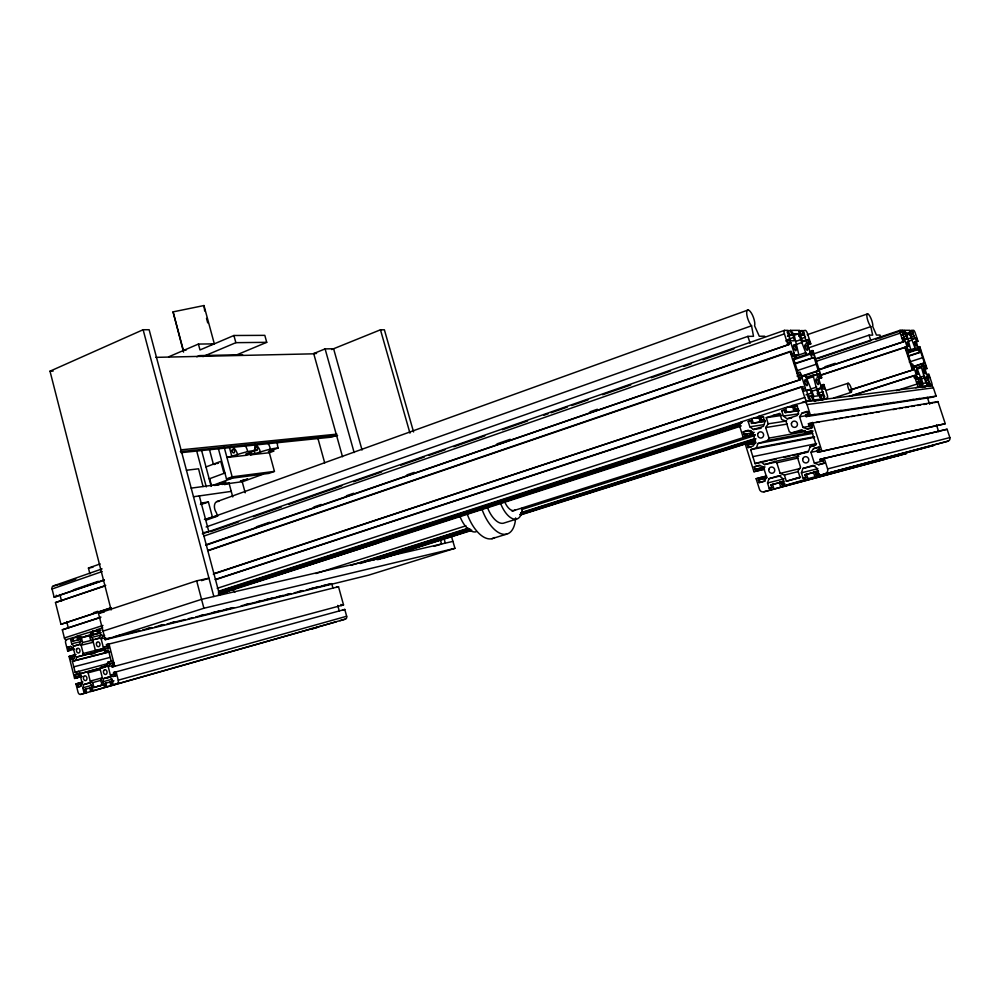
<?xml version="1.0" encoding="UTF-8"?>
<svg xmlns="http://www.w3.org/2000/svg" width="1000" height="1000" viewBox="0 0 1000 1000"><rect width="100%" height="100%" fill="white"/><g stroke="black" fill="none" stroke-linecap="round" stroke-linejoin="round"><path stroke-width="1.5" d="M812.125 357.537L810.188 354.162L806.825 354.312L805.713 352.625L798.512 333.775L793.888 333.812L798.812 354.663L795.312 354.812L795.55 358.35L793.487 358.45L798 372.55L800.05 372.4L802.05 375.85L805.512 375.562L813.95 396.35L818.425 395.812L813.438 376.7L813.45 374.925L816.775 374.663L816.513 371.175L818.425 371.037L814.05 357.438L794.35 363.525M924.488 363.15L923.238 363.25L923.612 366.05L921.438 366.225L921.538 367.638L925.875 383L922.962 383.338L916.312 366.637L914.075 366.812L912.575 364.038L911.263 364.137L907.537 352.837L908.863 352.775L908.5 349.938L910.763 349.837L906.363 333.088L909.362 333.075L915.125 348.25L915.95 349.613L918.138 349.525L919.587 352.25L920.85 352.188L924.488 363.15L914.075 366.525M850.95 389.888L913.312 369.775L911.575 366.287L912.712 366.2L914.163 368.25L916.963 376.712L916.912 378.913L915.788 379.038L915.175 375.438L914.237 375.525L848.913 396.475M213.287 574.138L800.55 379.588L798.25 375.25L800.013 375.112L802.025 377.65L805.413 388.212L805.1 390.988L803.35 391.175L802.812 386.662L801.35 386.8L215.188 579.525M205.85 545.25L789.287 344.387L786.975 340.012L788.775 339.988L790.8 342.587L794.163 353.088L793.825 355.763L792.05 355.838L791.525 351.413L790.037 351.463L207.725 550.525M108.812 663.3L75.163 672.337L72.4 661.35L75.85 660.263L76.638 657.05L105.188 649.463M82.938 681.975L75.963 683.95L78.05 692.225A2.85 2.062 78.7 0 0 80.712 694.388L86.675 692.613L85.8 689.15L84.812 689.45L85.337 691.525L83.837 691.975L82.8 687.825L83.588 684.613L89.562 682.812L91.762 685.138L92.812 689.287L91.312 689.737L90.787 687.663L89.787 687.962L90.662 691.425L345.45 619.087A2.362 1.913 76.8 0 0 346.662 616.263L344.775 609.438L113.562 672.562L113.925 673.95L115.45 673.487L115.988 675.588L112.925 676.513L110.363 675.037L108.225 666.663L109.725 663.95L112.775 663.012L113.312 665.1L111.788 665.575L112.137 666.963L343.525 604.888L338.512 586.712L106.45 644.663L106.812 646.05L108.325 645.575L108.863 647.663L105.825 648.612L103.263 647.163L101.137 638.837L102.638 636.1L104.65 635.462M106.762 686.625L105.875 683.15L104.862 683.45L105.388 685.537L103.875 685.987L102.812 681.812L103.625 678.575L109.7 676.737L111.938 679.075L113 683.263L111.475 683.725L110.938 681.625L109.925 681.925L110.812 685.425L116.925 683.6A2.888 2.125 78.5 0 0 118.263 680.188L116.112 671.787L113.562 672.562M82.575 655.188L83.225 653.487L81.137 645.225L82.6 642.525L81.375 637.7L89.338 635.138L90.562 639.975L93.1 641.4L95.2 649.712L96.562 650.775L102.613 648.875L104.838 651.175L108.375 650.075L111.225 661.225L107.675 662.325L106.862 665.575L100.787 667.438L100.138 669.137L102.263 677.487L100.775 680.175L102 685.05L93.963 687.463L92.737 682.6L90.213 681.125L88.112 672.825L86.762 671.75L80.8 673.575L78.625 671.275L75.163 672.337M767.15 461.037L755.062 463.663L750.662 449.65L756.462 447.825L757.862 443.537L767.887 440.387L811.963 432.3M772.188 487.5L769.188 488.3L767.525 483L768.938 478.713L779.025 475.675L782.675 478.45L784.362 483.775L781.825 484.525L780.987 481.875L779.287 482.375L780.688 486.8L934.013 445.312L807.975 478.688L780.688 486.8M806.125 477.388L803.112 478.175L801.413 472.825L802.85 468.488L813.175 465.375L816.912 468.175L818.625 473.55L816.025 474.325L815.175 471.637L813.438 472.163L814.862 476.637L947.975 441.175A2.963 2.875 26.6 0 0 949.862 437.575L947.1 429.25L819.825 459.45L820.387 461.238L823.413 460.513M767.887 440.387L769.013 438.1L765.675 427.55L768.2 423.837L766.263 417.688L779.725 413.35L781.688 419.525L785.913 421.087L789.287 431.7L791.55 432.938L801.8 429.712L805.512 432.463L811.55 430.575L816.112 444.862L810.062 446.725L808.612 451.087L798.325 454.25L797.175 456.55L800.562 467.225L797.987 470.925L799.975 477.163L786.338 481.238L784.375 475.025L780.15 473.387L776.8 462.788L774.562 461.525L764.5 464.613L760.888 461.875L755.062 463.663M78.438 683.2L78.787 684.587L77.3 685.025L77.825 687.1L80.787 686.2L82.25 683.538L80.162 675.263L77.663 673.8L74.7 674.712L75.225 676.775L81.2 675.113M811.812 428.188L807.25 428.988L802.95 427.4L799.55 416.737L802.138 412.975L807.288 411.325L808.15 414L805.562 414.825L806.137 416.6L932.638 397.163L936.125 396.087L933.388 387.825A2.925 2.888 17.9 0 0 929.7 385.95M824.7 463.225L818.65 464.712L814.325 463.062L810.913 452.35L813.512 448.612L818.7 447.013L819.562 449.7L816.963 450.487L817.537 452.287L945.263 423.713L937.95 401.6L808.413 423.725L808.975 425.5L812.05 424.975M111.137 609.95L50 371.188L143.125 329.725L149.137 329.725L219.625 595.175M214.2 464.5L215.637 463.963M168.6 356.85L198.412 344.062L214.338 343.875L203.962 305.55L173.062 311.875L183.562 352.125M235.7 355.3L266.725 342.325L264.812 335.35L233.9 335.5L200 349.95L198.412 344.062M196.762 356.775L199.525 355.613L242.587 354.675M202.938 356.6L235.863 342.675L266.725 342.325M342.5 456.725L313.7 353.537L325.1 348.9L333.6 348.75L362.05 450.037M331.625 349.55L380.462 329.8L384.387 329.8L413.575 431.962M255.75 450.4C245.763 451.125 236.575 455.213 226.938 457.463L247 455.225L251.675 453.475L245.863 454.113L255.75 450.4A8.275 5.025 69.3 0 1 255.113 444.487M206 466.938L220.775 461.375L224 473.363M278.163 447.975C268.425 448.7 259.475 452.688 250.087 454.888L269.35 452.738L273.962 451.012L268.387 451.625L278.163 447.975A8.1 4.825 69.5 0 1 277.5 442.188M209.188 478.862L224.925 473.013M335.438 435.763L331.775 437.113L181.062 452.663M218.463 448.925L226.5 478.925L232.162 476.838L274.438 471.388L269.125 451.938M212.95 485.337L232.475 478.15M224.662 484.65L229.013 483.05L232.75 496.938M263.3 474.137L242.688 481.662L221.938 484.45M274.438 471.388L268.9 473.4L226.5 478.925M216.887 501.613L748.062 310M207.6 518.875L751.55 325.788A8.95 2.888 70.1 0 1 746.663 313.012A8.95 2.888 70.1 0 1 751.35 313.038A8.95 2.888 70.1 0 1 754.613 325.812L759.287 336.25L764.688 336.2M205.975 520.212L217.587 516.087L216.337 512.6A7.338 4.7 70.7 0 1 214.575 504.7A7.338 4.7 70.7 0 1 218.85 501.425M89.925 573.9L88.438 568.062L100.2 563.925M206.125 526.975L747.9 336.362L753.5 336.312L751.55 325.788M103.938 580.337L54.125 597.125L52.075 588.987A2.8 2.075 72.2 0 1 53.438 585.887L102.075 568.888M202.3 533.85L784.488 330.363L788.075 330.363L789.463 334.712L788.037 332.1L787.15 332.1L790.837 340.825L794.362 340.763L792.463 332.088L791.575 332.088L792.412 334.688L787.987 336.225M210.6 531.663L238.612 521.888M253.35 516.737L281.363 506.962M288.725 504.387L341.788 485.85M353.587 481.737L381.587 471.95M400.75 465.262L424.338 457.025M428.762 455.475L444.975 449.812M453.812 446.725L484.762 435.925M502.463 429.738L527.513 420.988M543.725 415.325L548.15 413.787M551.1 412.75L567.312 407.088M571.737 405.55L587.95 399.888M602.688 394.738L630.7 384.963M651.325 377.75L670.487 371.062M683.763 366.425L691.125 363.85M702.925 359.738L733.875 348.925M59.538 584.7L75.763 579.038M787.487 331.388L790.438 330.363L799.7 330.35L801.075 334.625L799.675 332.062L798.825 332.062L802.425 340.613L805.812 340.55L803.925 332.05L803.075 332.05L803.9 334.6L799.475 336.125M52.075 588.987L102.175 571.538M203.85 536.112L784.412 333.875A3.7 1.137 70.4 0 1 784.488 330.363M799.013 331.375L805.337 330.35A3.562 1.062 70.4 0 1 807.537 333.725L810.8 343.85L807.837 344.862M787.4 336.225L792.412 334.688M793.263 334.825L796.213 333.8M794.087 335.312L798.512 333.775M788.225 339.325L794.125 337.275M798.913 336.125L803.9 334.6M785.825 341L788.775 339.988M807.212 334.738L867.613 313.875M801.137 338.663L805.562 337.137M73.175 589.95L98.287 581.3M256.275 526.838L269.562 522.263M313.863 506.987L321.25 504.45M346.35 495.788L353.725 493.25M406.887 474.925L414.275 472.375M496.962 443.875L510.25 439.288M589.987 411.812L597.362 409.263M787.85 343.6L790.8 342.587M796.012 341.312L800.438 339.787M54.125 597.125L104.312 579.837M206.175 544.75L789.287 344.387M802.85 341.562L805.812 340.55M805.938 340.65L808.888 339.637L809.7 342.175L806.75 343.188M795.013 344.875L802.4 342.337M805.913 343.2L809.7 342.175M110.962 608.038L60.963 624.325L55.487 602.562L105.738 585.375M105.262 585.887L55.487 602.562M208.575 550.588L790.05 351.912M808.7 347.8L870.8 326.625A7.225 1.887 70.4 0 1 866.875 316.3A7.225 1.887 70.4 0 1 869.938 316.325A7.225 1.887 70.4 0 1 872.788 326.637L876.45 335.075L879.975 335.037L880.863 337.75M791.213 354.087L794.163 353.088M794.388 356.163L798.812 354.663M793.888 356.637L805.713 352.625M810.025 351.625L812.975 350.613L821.712 377.75L818.737 378.725M809.188 353.363L812.975 352.325L813.787 354.875L812.125 354.95L810.2 352.438L806.912 342.238L807.212 339.663L808.888 339.637M793.538 358.812L806.825 354.312M810.013 353.338L812.975 352.325M792.6 359.35L795.55 358.35M793.938 359.675L810.188 354.162M812.887 354.15L869.038 335.15L872.675 335.112L870.8 326.625M794.812 363.925L814.05 357.438M815.837 358.675L900.1 330.312L902.412 330.312L903.562 333.812L901.912 331.712L904.8 338.713L907.075 338.675L905.337 331.7L905.462 333.787L902.5 334.787M817.6 358.612L870.863 340.7L869.038 335.15M875.763 339.275L902.412 330.312M900.975 331.3L903.938 330.312L909.938 330.312L911.075 333.75L907.738 334.738M815.863 361.45L900.25 333.125A2.975 0.737 70.5 0 1 900.1 330.312M902.125 334.787L905.462 333.787M797.013 370.675L816.237 364.237M906.4 334.062L909.362 333.075M903.763 336.863L906.725 335.875M909.587 334.725L912.913 333.738L912.788 331.675L914.5 338.537L911.538 339.513M797.087 373.387L800.05 372.4M911.175 336.775L914.137 335.788M904.112 339.663L907.075 338.675M908 338.888L910.962 337.9M797.05 376.087L800.013 375.112M824.9 366.75L835.263 363.3M818.713 369.625L904 341.562L902.262 338.05L903.425 338.038L904.875 340.125L907.663 348.55L907.6 350.688L906.45 350.737L905.863 347.188L904.9 347.225L820.5 375.125M818.112 370.112L904 341.562M801.7 376.1L816.513 371.175M802.138 376.45L818.425 371.037M802.55 376.55L805.512 375.562M907.938 341.438L912.387 339.963M93.4 612.75L97.85 611.275M799.062 378.638L802.025 377.65M60.963 624.325L111.363 607.625M213.625 573.737L800.55 379.588M806.038 377.388L813.45 374.925M807.887 377.6L819.8 373.55L820.612 376.1L817.65 377.075M914.987 342.2L917.95 341.213L915.238 333.025A2.888 0.688 70.5 0 0 913.612 330.3L911.413 330.312L912.913 333.738M103.012 631.112L201.55 599.35L452.95 541.375L454.95 548.325L368.675 575.15L105.2 639.675L98.475 613.312L196.663 580.837L208.962 578.2L201.562 580.65M806.025 379.15L813.438 376.7M819.887 375.6L905.863 347.188M816.838 377.137L820.612 376.1M909.2 350.2L915.125 348.25M916.787 347.663L919.762 346.675L927.013 368.587C918.312 366.725 928.612 380.5 923.988 369.6M907.8 350.812L910.763 349.837M66.575 640.25A2.812 2.087 74.8 0 1 64.4 637.975L62.337 629.788L100.925 617.1M100.45 617.513L62.337 629.788M216.025 579.525L802.812 386.662M916.888 349.038L919.85 348.062L920.537 350.112L919.45 350.163L918.05 348.137L915.375 337.825L916.462 337.812L917.05 341.238L917.95 341.213M908.55 352.05L915.95 349.613M907.763 352.938L918.138 349.525M802.45 389.188L805.413 388.212M907.725 356.125L919.587 352.25M908.988 356.062L920.85 352.188M810.837 388.988L816.762 387.05M820.938 385.525L823.9 384.55L827.188 394.775A3.6 1.062 71.1 0 1 827.212 398.312L821.275 400.225M807.038 390.513L810 389.55L813.662 398.2L812.8 398.3L811.388 395.75L812.8 400.125L821.75 399L820.375 394.688L820.65 397.337L819.825 397.45L817.875 388.713L821.188 388.363L824.762 396.838L823.938 396.938L823.112 394.363L819.6 395.387M820.125 387.362L823.9 386.312L824.725 388.862L823.1 389.038L821.188 386.587L817.875 376.325L818.15 373.675L819.8 373.55M820.938 387.275L823.9 386.312M812.025 391.213L816.488 389.75M818.213 389.325L821.188 388.363M806.038 394.888L811.975 392.95M909.3 362.013L922.675 357.663M64.4 637.975L102.975 625.438M217.213 588.325L804.75 397.45A3.725 1.15 71.1 0 0 807.05 400.85L810.512 400.412L809.1 396.012L809.375 398.725L808.512 398.837L806.55 389.913L810 389.55M826.425 390.3L848.162 383.237M817.163 393.625L823.112 391.7M808.425 396.712L811.963 395.675M77.312 636.438L66.875 639.425A2.825 2.05 80.1 0 0 65.612 642.788L67.675 651L74.675 649.1M95.662 630.363L76.725 636.237L77.588 639.675L80.612 638.95M102.713 627.812L96.662 629.775L97.537 633.237L100.575 632.513M820.15 395.325L823.112 394.363M759.5 417.4L751.812 418.5L741.888 421.712A3.65 3.462 76.5 0 0 739.688 426.25L742.962 436.712L755.263 434.613M793.05 406.613L785.375 407.638L758.462 416.35L759.85 420.725L764.463 420.037M807.05 401.525L792.188 405.438L793.587 409.862L798.2 409.225M71.575 638.787L77.525 636.862M93.863 631.575L96.838 630.612M218.675 591.2L741.675 422M753.562 418.162L759.5 416.238M786.25 407.587L792.188 405.662M804.075 401.812L807.05 400.85M912.837 366.613L923.238 363.25M77.588 639.675L78.575 639.35L78.05 637.288L79.538 636.812L80.588 640.938L79.8 644.163L73.863 646.062L71.7 643.787L70.662 639.675L72.138 639.2L72.65 641.263L81.213 639.125M97.537 633.237L98.55 632.913L98.012 630.837L99.525 630.35L100.588 634.513L99.775 637.775L93.75 639.7L91.538 637.413L90.487 633.275L91.988 632.788L92.513 634.862L100.075 633.05M218.863 591.688L742.138 422.525M755.512 418.2L759.975 416.75M789.7 407.15L794.163 405.7M804.562 402.337L810.512 400.412M913.337 367.587L916.312 366.637M218.363 592.212L741.462 423.175M756.325 418.375L759.3 417.413M790.512 407.337L793.475 406.375M809.825 401.087L812.8 400.125M761.125 428.288L753.45 429.525L749.862 426.825L748.213 421.587L750.7 420.775L751.525 423.4L765.362 421.312M764.587 419.725L761.513 420.188L760.688 417.562L763.188 416.75L764.85 422.013L763.45 426.325L753.45 429.525M791.65 418.088L787.05 418.787L783.388 416.062L781.7 410.775L784.237 409.95L785.088 412.6L798.913 410.65M798.363 408.888L795.3 409.312L794.45 406.65L797.013 405.825L798.713 411.138L797.275 415.513L787.05 418.787M916.988 367.663L921.438 366.225M919.15 367.475L923.612 366.05M219.137 593.375L740.125 425.337M814.338 401.4L821.75 399M849.925 390L913.312 369.775M218.375 593.925L378.8 542.75M218.787 593.825L740.688 425.575M818 400.637L827.212 398.312M72.65 641.263L73.637 640.938L72.775 637.513M92.513 634.862L101.075 632.737M917.075 369.075L921.538 367.638M218.463 594.45L741.087 426.062M751.525 423.4L765.462 421.025M759.85 420.725L761.513 420.188M785.088 412.6L799.038 410.325M793.587 409.862L795.3 409.312M923.238 368.2L926.2 367.238L925.525 365.188L924.45 365.275L924.425 367.388L927.163 375.662L928.55 377.663L929.613 377.55L927.95 374.162L928.838 374.075L931.562 382.312A2.9 0.7 71 0 1 931.775 385.163L928.787 386.1M833.7 397.975L851.125 392.375A4.812 1.363 71 0 0 850.088 385.375A4.812 1.363 71 0 0 847.7 385.662A4.812 1.363 71 0 0 851.125 392.375M849.788 396.388L915.175 375.438M72.812 648.1L68.312 649.312L67.8 647.262L70.738 646.325L73.225 647.75L75.3 655.987L73.85 658.675L70.9 659.6L70.388 657.537L71.85 657.075L71.513 655.7L76.05 654.562M747.138 433.925L744.062 434.438L743.25 431.825L748.2 430.238L752.337 431.8L755.65 442.312L753.15 445.975L748.175 447.537L747.35 444.925L755.925 443.013M913.988 377.675L916.963 376.712M68.312 649.312L69.787 648.85L70.125 650.212L67.675 651M919.837 377.388L924.287 375.962M917.05 378.8L920.013 377.85L922.887 384.812L921.275 382.812L922.438 386.337L928.225 385.6L927.075 382.125L926.875 384.325L925.113 377.312L927.262 377.088L930.075 383.925L928.5 381.962L929.65 385.425L931.775 385.163M744.062 434.438L754.2 432.375M919.8 379.55L927.262 377.088M105.2 639.675L203.9 608.25L454.95 548.325M742.962 436.712L753.213 434.363M806.137 416.6L810.438 415.225L936.125 396.087M925.575 378.612L928.55 377.663M917.025 382.025L921.488 380.6M315.875 573.538L465.975 525.8M512.05 511.15L752.812 434.575M925.738 380.737L928.713 379.787M521.525 509.625L754.975 435.513M896.237 390.662L917.05 384.05A2.988 0.737 71 0 0 918.737 386.8L920.962 386.512L919.8 382.987L919.575 385.213L917.8 378.088L920.013 377.85M918.662 383.713L921.637 382.775M350.875 565.4L468.025 528.288M359.975 562.875L468.6 528.475M360.175 563.55L468.9 529.138M521.038 512.65L754.887 438.65M915.75 387.738L918.737 386.8M370.35 560.675L470.05 529.138M520.65 513.138L755.775 438.762M917.987 387.463L920.962 386.512M373.212 560L469.963 529.412M520.562 513.413L755.738 439.05M919.45 387.275L922.438 386.337M82.088 676.425L74.588 678.45L69.05 656.475L71.513 655.7M106.45 644.663L108.987 643.863L114.688 666.188L112.137 666.963M377.088 559.688L470.938 530.037M520.087 514.513L755.438 440.175M922.262 387.488L928.225 385.6M378.4 559.5L470.775 530.325M519.938 514.8L755.337 440.462M923.688 387.3L929.65 385.425M382.463 558.538L471.788 530.35M520.913 514.837L754.625 441.075M808.975 425.5L811.562 424.688L812.412 427.362L807.25 428.988M516.438 519.113L503.425 523.212A22.35 10.95 72.2 0 1 487.163 506.712M434.225 546.3L441.587 544L440.3 539.5M491.938 538.688L506.613 534.138M336.225 587.425L338.512 586.712M934.463 402.675L937.95 401.6M764.125 467.375L755.05 469.438L754.225 466.812L759.212 465.275L763.375 466.887L766.7 477.463L764.188 481.112L759.188 482.612L758.35 479.975L766.925 477.738M75.225 676.775L76.7 676.312L77.05 677.7L74.588 678.45M755.05 469.438L765.075 466.975M754.35 442.025L745.15 443.688L753.938 471.7L764.188 469.038M817.537 452.287L945.263 423.713M763.888 491.8L906.45 453.475L763.888 491.8A3.7 3.487 66.3 0 1 759.45 489.275L756.137 478.725L766.375 476M343.525 604.888L341.225 605.575L340.913 604.438M820.387 461.238L823 460.45L823.863 463.137L818.65 464.712M342.488 610.125L344.775 609.438M947.1 429.25L819.825 459.45M769.188 488.3L771.712 487.537L770.875 484.9L783.112 481.662M803.112 478.175L805.688 477.413L804.837 474.738L818.575 471.138M814.862 476.637L947.975 441.175M318.212 627.163L312.838 628.763A2.338 1.863 77.1 0 1 311.4 628.475M336.312 621.8L80.712 694.388M339.95 620.725L345.45 619.087M84.812 689.45L92.788 687.125M118.263 680.188L346.662 616.263M97.975 686.25L102.463 685M93.963 687.463L102.963 684.938M82.8 687.825L91.775 685.325M109.925 681.925L113.938 680.788M104.862 683.45L111.875 681.462M92.737 682.6L101.737 680.113M77.825 687.1L80.825 686.263M102.812 681.812L111.838 679.312M90.213 681.125L102.225 677.825M77.3 685.025L81.775 683.763M103.625 678.575L111.137 676.5M83.588 684.613L91.112 682.537M106.175 678.388L109.087 677.425M112.925 676.513L115.925 675.688M75.963 683.95L81.975 682.312M110.363 675.037L116.35 673.388M200.6 503.75L202.925 503.338L200.613 504.212M77.05 677.7L81.55 676.488M88.112 672.825L100.138 669.6M100.787 667.438L106.812 665.837M74.7 674.712L79.212 673.512M86.762 671.75L107.825 666.137M80.8 673.575L104.925 667.138M108.225 666.663L114.225 665.062M217.013 463.55L218.425 463.2M109.725 663.95L114.25 662.75M781.825 484.525L784.837 483.738M107.675 662.325L112.2 661.125M816.025 474.325L819.025 473.55M770.875 484.9L782.975 481.763M793.138 479.2L800.638 477.262M786.338 481.238L799.812 477.75M73.787 666.838L109.85 657.463M779.287 482.375L784 481.087M75.85 660.263L109.1 651.775M72.4 661.35L110.237 651.688M813.438 472.163L818.175 470.875M804.837 474.738L818.4 471.262M825.275 473.537A3.775 3.625 59.5 0 0 827.613 468.9L949.862 437.575M76.638 657.05L103.837 650.175M90.487 654.45L95.025 653.3M70.9 659.6L73.913 658.838M104.838 651.175L107.863 650.413M767.525 483L784.05 478.8M801.413 472.825L817.887 468.688M83.225 653.487L102.812 648.562M70.388 657.537L74.887 656.312M96.562 650.775L104.1 648.875M105.825 648.612L108.837 647.85M759.188 482.612L765.2 481.112M103.263 647.163L109.325 645.65M69.05 656.475L75.075 654.963M784.375 475.025L797.887 471.688M768.938 478.713L780.925 475.75M118.15 635.7L122.675 634.6M146.862 628.688L151.387 627.587M158.95 625.737L163.475 624.625M171.038 622.788L175.575 621.675M199.75 615.775L204.275 614.663M211.838 612.812L220.9 610.6M223.925 609.862L232.987 607.65M245.087 604.7L249.613 603.587M257.175 601.737L261.7 600.638M264.725 599.9L273.788 597.688M276.812 596.938L282.863 595.462M285.887 594.725L290.413 593.625M297.975 591.775L302.5 590.662M310.062 588.825L319.125 586.613M322.15 585.875L331.213 583.65M802.85 468.488L814.95 465.538M81.137 645.225L93.2 642.275M105.037 639.1L111.088 637.612M114.113 636.875L123.188 634.663M126.213 633.913L139.825 630.588M142.85 629.85L151.938 627.638M154.963 626.888L164.037 624.675M167.062 623.938L185.212 619.5M188.238 618.763L192.775 617.65M195.8 616.912L233.625 607.663M241.188 605.812L291.112 593.612M294.137 592.875L303.212 590.65M306.238 589.913L331.95 583.625M758.35 479.975L765.875 478.137M756.137 478.725L766.712 476.163M82.6 642.525L93.212 639.938M95.262 639.338L99.787 638.237M780.15 473.387L799.788 468.612M101.137 638.837L105.688 637.725M67.8 647.262L70.825 646.525M73.863 646.062L79.912 644.587M71.7 643.787L80.787 641.6M81.375 637.7L90.487 635.525M814.325 463.062L823.35 460.9M91.538 637.413L102.125 634.875M78.05 637.288L81.075 636.575M85.35 636.425L89.9 635.337M98.012 630.837L101.05 630.125M753.938 471.7L764.538 469.263M776.8 462.788L798.05 458.025M754.225 466.812L760.275 465.462M764.5 464.613L775.062 462.262M98.475 613.312L104.162 612.05M774.562 461.525L798.925 456.15M816.963 450.487L819.987 449.837M810.913 452.35L816.963 451.025M760.888 461.875L807.913 451.688M770.175 460.375L776.225 459.062M783.787 457.413L789.837 456.1M792.862 455.438L807.987 452.15M186.363 349.875L183.412 350.5L173.062 311.875M211.4 344.5L214.338 343.875M813.512 448.612L819.613 447.3M810.062 446.725L814.613 445.775M752.85 456.65L816.562 443.575M53.438 585.887L58.012 585M756.462 447.825L814.475 436.675M750.662 449.65L814.562 437.3M748.175 447.537L751.225 446.962M757.862 443.537L812.725 433.363M88.438 568.062L93.012 567.212M747.35 444.925L755 443.512M805.512 432.463L813.138 431.075M769.013 438.1L805.85 431.463M755.387 441.287L749.287 442.388L749.837 444.137M791.55 432.938L805.238 430.5M203.038 532.737L208.837 531.725L199.312 495.913M802.95 427.4L812.138 425.825M750.212 433.413L753.275 432.9M808.413 423.725L813.012 422.95M816.087 422.438L819.163 421.925M833 419.613L836.075 419.1M839.15 418.587L842.225 418.075M845.3 417.562L848.375 417.05M851.45 416.538L854.525 416.025M857.6 415.513L860.675 415M863.75 414.487L866.825 413.963M869.9 413.45L872.975 412.938M876.05 412.425L879.125 411.912M892.962 409.6L896.025 409.087M899.1 408.575L902.175 408.062M905.25 407.55L908.325 407.038M911.4 406.525L914.475 406.012M917.55 405.5L920.625 404.988M923.7 404.475L926.775 403.963M929.85 403.45L932.925 402.938M743.25 431.825L750.938 430.575M204.438 519.412A10.037 0.9 -15.3 0 0 212.387 516.938L217.587 516.087M765.675 427.55L787.275 424.062M768.2 423.837L786.65 420.962M749.862 426.825L763.737 424.663M799.55 416.737L807.25 415.575M811.875 414.862L814.95 414.4M838.037 410.887L841.125 410.412M864.212 406.9L867.288 406.438M884.225 403.862L887.3 403.4M890.387 402.925L893.462 402.463M910.4 399.888L913.475 399.412M916.55 398.95L919.638 398.475M805.562 414.825L808.65 414.363M748.213 421.587L751.3 421.125M201.213 503.062L208.4 501.987L212.387 516.938M802.138 412.975L808.275 412.088M783.388 416.062L798.775 413.8M760.688 417.562L763.763 417.113M766.263 417.688L781.675 415.45M772.975 415.525L780.7 414.425M193.487 496.737L231.25 491.388M781.7 410.775L784.788 410.35M191.2 488.125L229.013 483.05M214.525 485.45L218.975 484.85M802.45 402.113A3.725 3.613 74.4 0 1 807.025 404.55L933.388 387.825M794.45 406.65L797.525 406.238M811.65 400.938L918.962 387.312M922.025 386.912L925.1 386.525M186.45 470.238L198.562 468.8L203.038 486.538M180.338 451.613L337.587 435.538M823.9 384.55L822.537 384.688L823.088 386.388M180.725 449.875L336.9 434.137M821.712 377.75L820.35 377.863L819.8 376.163M927.013 368.587L926.125 368.663L926.2 367.238M919.85 348.062L918.863 346.712L919.762 346.675M812.975 350.613L811.6 350.662L812.138 352.362M50 371.188L53.113 371.1M810.8 343.85L809.412 343.888L808.875 342.188M313.7 353.537L316.55 353.475M155.762 357.362L314.538 353.8M914.5 338.537L912.3 338.575L909.463 331.688L910.7 333.75M927.325 397.312L929.6 404.188M936.425 424.862L938.713 431.775M903.938 330.312L905.088 333.8M900.25 333.125L903.037 341.587M904.9 347.225L912.375 369.862M914.237 375.525L917.05 384.05M801.963 330.35L803.337 334.6M822.562 394.425L823.95 398.725M790.438 330.363L791.825 334.688M784.412 333.875L787.788 344.425M790.037 351.463L799.075 379.712M801.35 386.8L804.75 397.45M807.025 404.55L810.438 415.225M812.725 422.362L821.862 450.962M824.163 458.125L827.613 468.9M785.375 407.638L786.787 412.05M806.55 474.225L807.975 478.688M747.9 336.362L750.088 343.263M751.812 418.5L753.188 422.863M772.55 484.387L773.95 488.812M746.55 433.65L747.087 435.4M757.537 468.675L758.088 470.438M760.3 477.463L760.85 479.225M444.038 538.625L445.325 543.138M380.462 329.8L409.963 433.15M325.1 348.9L354.137 452.537M317.6 437.262L324.7 462.863M331.863 584.113L332.975 588.175M337.725 605.4L339.225 610.862M451.675 537.038L452.875 541.388M233.9 335.5L235.863 342.675M253.938 450.175L254.75 453.137M206.5 318.375L207.725 322.887M241.975 480.838L245.2 492.8M229.562 447.9L231.65 455.688M224.1 446.912L232.162 476.838M209.387 449.288L213.425 464.387M209.65 478.688L211.562 485.85M201.637 450.625L211.188 486.35M196.737 451.112L206.287 486.912M143.125 329.725L213.825 596.512M196.663 580.837L203.9 608.25M92.638 631.075L93.525 634.538M59.887 594.538L61.588 601.287M66.712 621.6L68.425 628.387M56.337 595.25L56.675 596.613M203.962 305.55L204.688 311M898.288 455.9A2.9 2.812 42.2 0 1 895.775 455.475M254.75 444.325A8.2 5.012 69.3 0 1 260.475 452.5M267.812 443.188A8.238 4.975 69.3 0 1 270.287 448.825M230.85 446.475A8.375 5.213 69.1 0 1 237.613 455.025M245.012 445.525A8.413 5.188 69.1 0 1 247.55 451.287M208.4 501.987A10.025 0.988 -15.2 0 1 200.475 504.475M234.838 592.337A12.2 7.812 73.5 0 1 233.3 589.663M226.988 592.875A7.987 5.162 73.5 0 1 225.987 591.112M476.037 531.825A22.113 11.188 72.3 0 1 459.65 515.588M515.462 509.762A13.537 6.525 72.1 0 1 504.85 502.163M515.625 517.925A33.7 16.513 72.2 0 1 501.725 533.925A33.7 16.513 72.2 0 1 481.488 507.863M522.4 507.675A22.45 10.825 72.1 0 1 513.763 519.062A22.45 10.825 72.1 0 1 500.238 502.488M494.637 537.525A33.512 16.7 72.2 0 1 467.212 514.038M918.05 373.988C915.325 375.475 915.612 364.55 918.05 373.988M916.213 345.7C913.525 346.938 913.812 336.525 916.213 345.7M908.8 345.95C906.012 347.225 906.375 336.625 908.8 345.95M218.688 483.95L225.975 482L218.762 483.875M240.5 481.025L247.625 479.125L240.5 481.025M791.425 423.525A3.162 3.05 71.5 0 0 795.375 427.25A3.162 3.05 71.5 0 0 796.45 421.938A3.162 3.05 71.5 0 0 791.425 423.525M757.987 433.462A3.125 2.975 73.5 0 0 760.825 438.05A3.125 2.975 73.5 0 0 763.15 433.3A3.125 2.975 73.5 0 0 757.987 433.462M802.725 459.05A3.188 3.05 64 0 0 806.7 462.837A3.188 3.05 64 0 0 807.788 457.512A3.188 3.05 64 0 0 802.725 459.05M768.8 469.387A3.15 2.988 67.3 0 0 772.688 473.137A3.15 2.988 67.3 0 0 773.75 467.887A3.15 2.988 67.3 0 0 768.8 469.387M103.6 670.775A2.45 1.8 78.8 0 0 105.375 674.5A2.45 1.8 78.8 0 0 106.75 670.962A2.45 1.8 78.8 0 0 103.6 670.775M96.538 643A2.438 1.787 79.7 0 0 98.3 646.7A2.438 1.787 79.7 0 0 99.675 643.15A2.438 1.787 79.7 0 0 96.538 643M76.612 649.338A2.413 1.762 79.7 0 0 78.35 653.012A2.413 1.762 79.7 0 0 79.688 649.5A2.413 1.762 79.7 0 0 76.612 649.338M83.562 676.888A2.425 1.762 78.9 0 0 85.312 680.588A2.425 1.762 78.9 0 0 86.662 677.087A2.425 1.762 78.9 0 0 83.562 676.888M805.025 345.988A3.062 0.912 70.5 0 0 807.25 350.312A3.062 0.912 70.5 0 0 806.675 345.925A3.062 0.912 70.5 0 0 805.025 345.988M793.5 346.312A3.125 0.95 70.5 0 0 795.788 350.725A3.125 0.95 70.5 0 0 795.212 346.25A3.125 0.95 70.5 0 0 793.5 346.312M804.712 381.312A3.137 0.963 70.9 0 0 806.988 385.7A3.137 0.963 70.9 0 0 806.4 381.138A3.137 0.963 70.9 0 0 804.712 381.312M816.038 380.288A3.075 0.925 70.9 0 0 818.263 384.588A3.075 0.925 70.9 0 0 817.663 380.125A3.075 0.925 70.9 0 0 816.038 380.288M255.05 448.137A1.85 1.125 69.2 0 0 256.925 450.438A1.85 1.125 69.2 0 0 256.913 447.525A1.85 1.125 69.2 0 0 255.05 448.137M232.013 450.575A1.887 1.175 69 0 0 233.95 452.925A1.887 1.175 69 0 0 233.95 449.95A1.887 1.175 69 0 0 232.013 450.575"/></g></svg>
